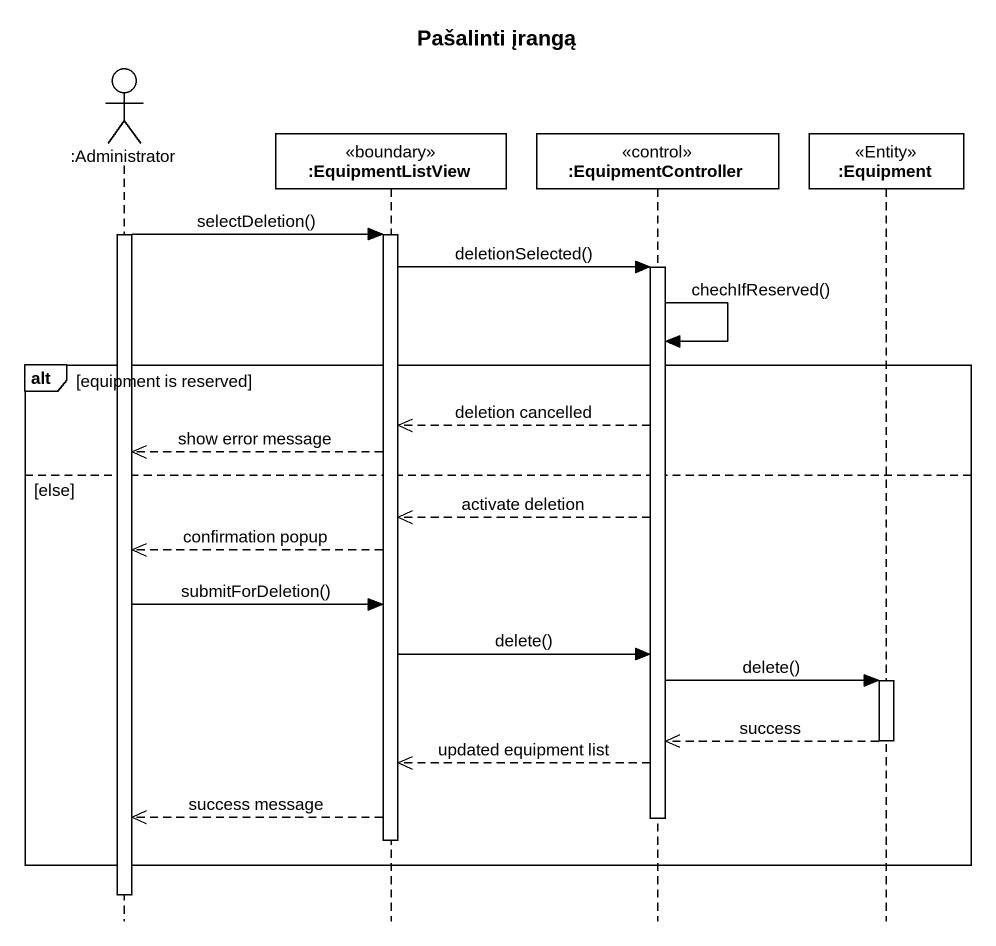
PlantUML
@startuml
title Pašalinti įrangą
hide footbox
actor ":Administrator" as Administrator
participant ":EquipmentListView" as EquipmentListView <<boundary>>
participant ":EquipmentController" as EquipmentController <<control>>
participant ":Equipment" as Equipment <<Entity>>

activate Administrator
Administrator -> EquipmentListView : selectDeletion()
activate EquipmentListView
EquipmentListView -> EquipmentController : deletionSelected()
activate EquipmentController
EquipmentController -> EquipmentController : chechIfReserved()
alt equipment is reserved
  EquipmentController -->> EquipmentListView : deletion cancelled
  EquipmentListView -->> Administrator : show error message
else else
  EquipmentController -->> EquipmentListView : activate deletion
  EquipmentListView -->> Administrator : confirmation popup
  Administrator -> EquipmentListView : submitForDeletion()
  EquipmentListView -> EquipmentController : delete()
  EquipmentController -> Equipment : delete()
  activate Equipment
  Equipment -->> EquipmentController : success
  deactivate Equipment
  EquipmentController -->> EquipmentListView : updated equipment list
  EquipmentListView -->> Administrator : success message
  deactivate EquipmentController
  deactivate EquipmentListView
end
deactivate Administrator
@enduml
